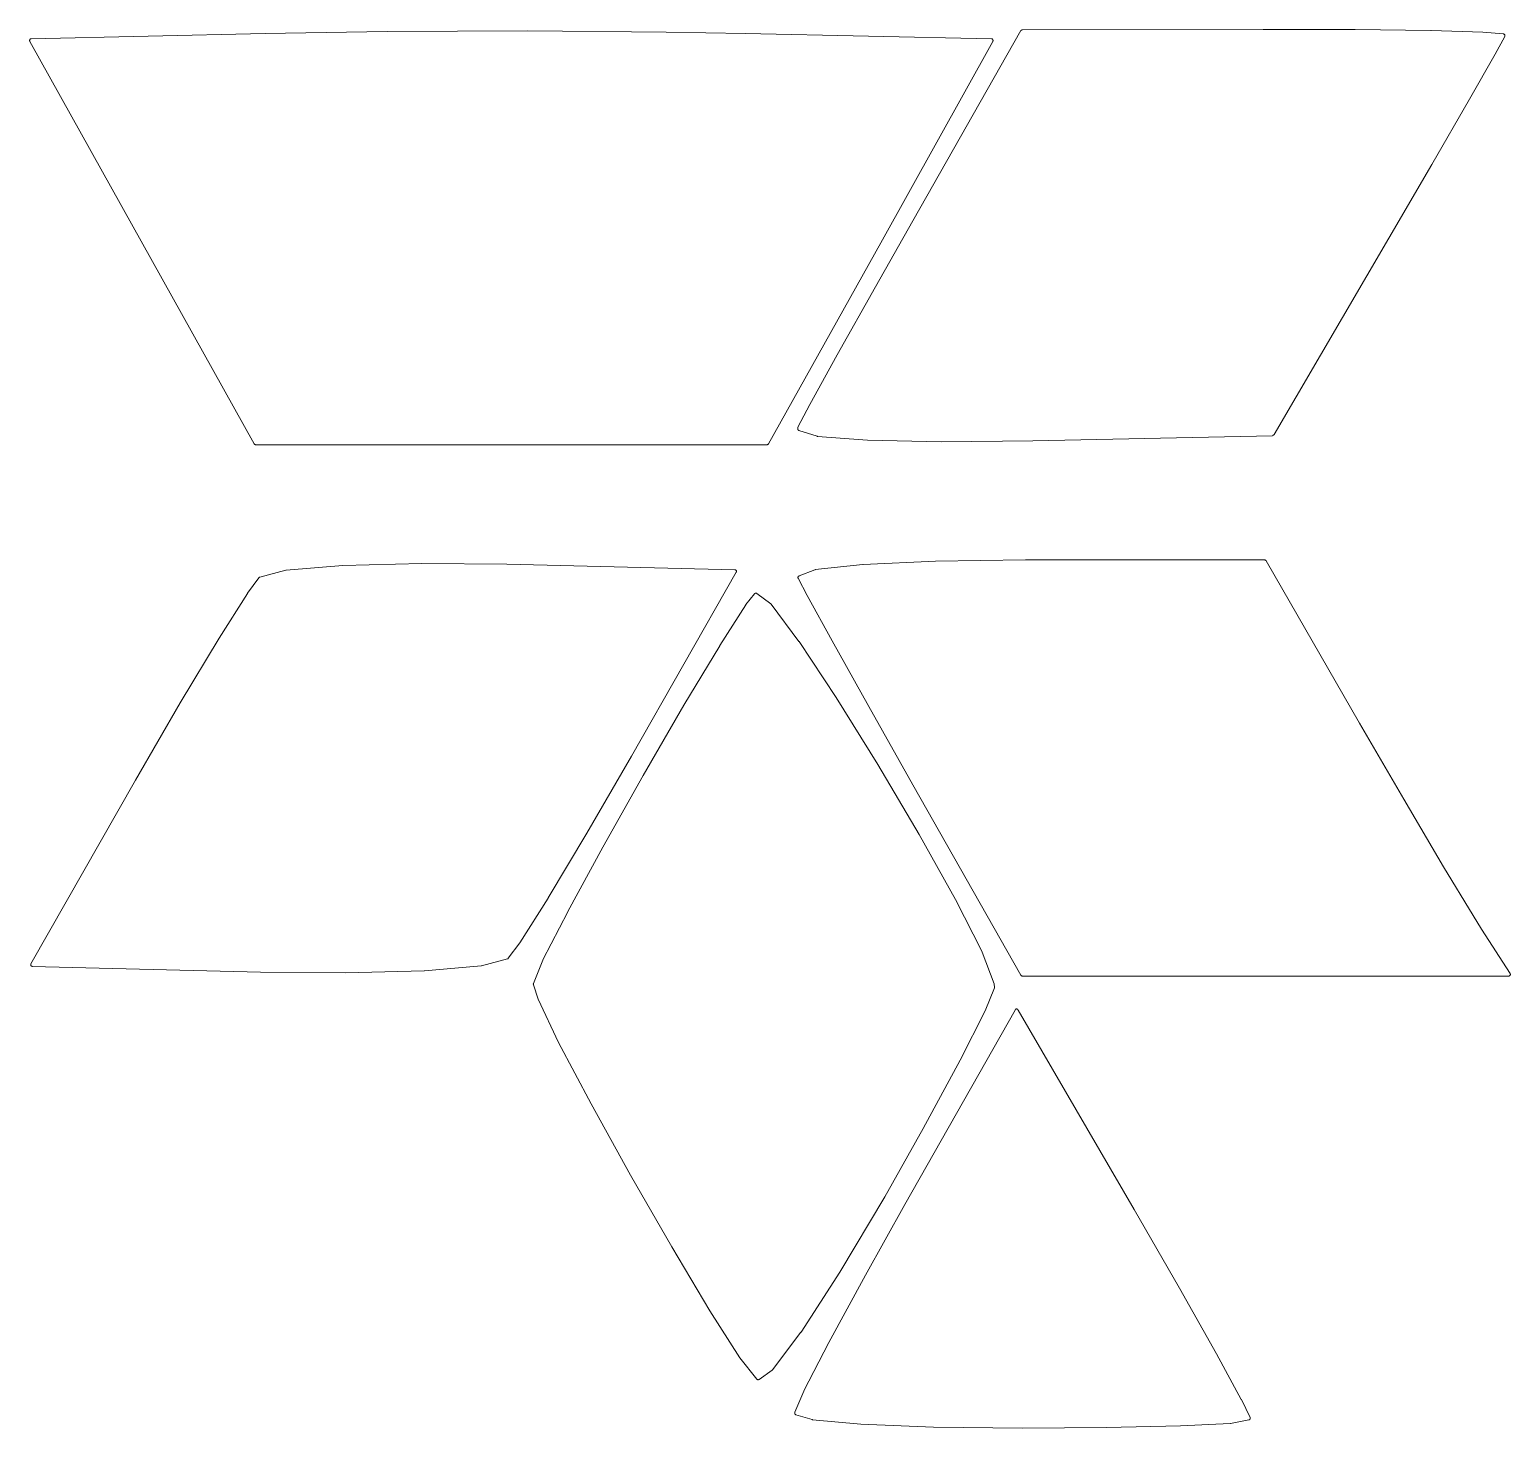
# Model space of a CAD drawing. Header units: millimetres. Extents: x -285 to 1112, y -5 to 442.
# Drawn here: x 714.12 to 726.87, y 292.72 to 304.77 of the extents above; entities that cross this region are included whole.
import ezdxf

# ---------------------------------------------------------------- set-up
doc = ezdxf.new("R2010")
doc.units = ezdxf.units.MM
doc.header["$MEASUREMENT"] = 0
doc.layers.add('Line engraving', color=1, linetype='Continuous', lineweight=0)

msp = doc.modelspace()

# ---------------------------------------------------------------- linework, layer by layer
at = {"layer": 'Line engraving', "linetype": 'Continuous'}
for p, q in [((714.13, 304.689), (716.146, 304.737)), ((716.146, 304.737), (717.196, 304.752)), ((716.146, 304.737), (716.146, 304.737)), ((716.146, 304.737), (716.146, 304.737)), ((717.196, 304.752), (718.406, 304.758)), ((717.196, 304.752), (717.196, 304.752)), ((717.196, 304.752), (717.196, 304.752)), ((718.406, 304.758), (718.406, 304.758)), ((718.406, 304.758), (718.406, 304.758)), ((718.406, 304.758), (719.598, 304.749)), ((719.598, 304.749), (719.598, 304.749)), ((719.598, 304.749), (719.599, 304.749)), ((719.599, 304.749), (720.281, 304.737)), ((720.281, 304.737), (720.281, 304.737)), ((720.281, 304.737), (720.281, 304.737)), ((720.281, 304.737), (722.401, 304.689)), ((721.724, 303.123), (722.655, 304.761)), ((722.655, 304.761), (722.655, 304.761)), ((722.655, 304.761), (722.655, 304.761)), ((722.655, 304.761), (722.657, 304.761)), ((722.657, 304.761), (722.658, 304.764)), ((722.658, 304.764), (722.659, 304.764)), ((722.659, 304.764), (722.659, 304.764)), ((722.659, 304.764), (722.661, 304.764)), ((722.661, 304.764), (722.663, 304.767)), ((722.663, 304.767), (722.663, 304.767)), ((722.663, 304.767), (722.663, 304.767)), ((722.663, 304.767), (722.665, 304.767)), ((722.665, 304.767), (722.668, 304.767)), ((722.668, 304.767), (724.742, 304.77)), ((722.668, 304.767), (722.668, 304.767)), ((722.668, 304.767), (722.668, 304.767)), ((724.742, 304.77), (724.742, 304.77)), ((724.742, 304.77), (724.742, 304.77)), ((724.742, 304.77), (725.535, 304.77)), ((725.535, 304.77), (725.535, 304.77)), ((725.535, 304.77), (725.535, 304.77)), ((725.535, 304.77), (726.186, 304.761)), ((726.186, 304.761), (726.187, 304.761)), ((726.187, 304.761), (726.187, 304.761)), ((726.187, 304.761), (726.633, 304.749)), ((726.633, 304.749), (726.633, 304.749)), ((726.633, 304.749), (726.634, 304.749)), ((726.634, 304.749), (726.81, 304.734)), ((726.81, 304.734), (726.812, 304.734)), ((726.812, 304.734), (726.814, 304.731)), ((726.814, 304.731), (726.814, 304.731)), ((726.814, 304.731), (726.815, 304.731)), ((726.815, 304.731), (726.817, 304.731)), ((726.817, 304.731), (726.819, 304.728)), ((726.819, 304.728), (726.819, 304.728)), ((726.819, 304.728), (726.819, 304.728)), ((726.819, 304.728), (726.82, 304.728)), ((726.82, 304.728), (726.822, 304.725)), ((726.822, 304.725), (726.823, 304.725)), ((726.823, 304.713), (726.822, 304.71)), ((726.823, 304.725), (726.823, 304.722)), ((726.823, 304.722), (726.824, 304.719)), ((726.824, 304.716), (726.823, 304.713)), ((726.823, 304.713), (726.823, 304.713)), ((726.823, 304.713), (726.823, 304.713)), ((726.824, 304.719), (726.824, 304.719)), ((726.824, 304.719), (726.824, 304.719)), ((726.824, 304.719), (726.824, 304.716)), ((726.824, 304.716), (726.824, 304.716)), ((714.116, 304.677), (714.117, 304.68)), ((714.116, 304.677), (714.116, 304.677)), ((714.116, 304.674), (714.116, 304.677)), ((714.116, 304.677), (714.116, 304.677)), ((714.116, 304.671), (714.116, 304.674)), ((714.116, 304.674), (714.116, 304.674)), ((714.117, 304.671), (714.116, 304.671)), ((714.116, 304.671), (714.116, 304.671)), ((714.117, 304.68), (714.118, 304.683)), ((714.118, 304.668), (714.117, 304.671)), ((714.118, 304.683), (714.118, 304.683)), ((714.118, 304.683), (714.118, 304.683)), ((714.118, 304.683), (714.119, 304.683)), ((716.051, 301.203), (714.118, 304.668)), ((714.119, 304.683), (714.121, 304.686)), ((714.121, 304.686), (714.123, 304.689)), ((714.121, 304.686), (714.121, 304.686)), ((714.121, 304.686), (714.121, 304.686)), ((714.123, 304.689), (714.125, 304.689)), ((714.125, 304.689), (714.126, 304.689)), ((714.126, 304.689), (714.126, 304.689)), ((714.126, 304.689), (714.128, 304.689)), ((714.128, 304.689), (714.13, 304.689)), ((722.413, 304.668), (721.447, 302.934)), ((722.401, 304.689), (722.403, 304.689)), ((722.403, 304.689), (722.405, 304.689)), ((722.405, 304.689), (722.405, 304.689)), ((722.405, 304.689), (722.406, 304.689)), ((722.406, 304.689), (722.407, 304.689)), ((722.407, 304.689), (722.41, 304.686)), ((722.41, 304.686), (722.41, 304.686)), ((722.41, 304.686), (722.41, 304.686)), ((722.41, 304.686), (722.411, 304.683)), ((722.411, 304.683), (722.413, 304.683)), ((722.413, 304.683), (722.413, 304.683)), ((722.413, 304.683), (722.413, 304.683)), ((722.413, 304.683), (722.414, 304.68)), ((722.414, 304.671), (722.413, 304.668)), ((722.414, 304.68), (722.415, 304.677)), ((722.415, 304.671), (722.414, 304.671)), ((722.415, 304.677), (722.415, 304.677)), ((722.415, 304.677), (722.415, 304.677)), ((722.415, 304.677), (722.415, 304.674)), ((722.415, 304.674), (722.415, 304.674)), ((722.415, 304.674), (722.415, 304.671)), ((722.415, 304.671), (722.415, 304.671)), ((726.822, 304.71), (726.739, 304.557)), ((726.739, 304.557), (726.518, 304.17)), ((726.739, 304.557), (726.739, 304.557)), ((726.739, 304.557), (726.739, 304.557)), ((726.518, 304.17), (726.194, 303.609)), ((726.518, 304.17), (726.518, 304.17)), ((726.518, 304.17), (726.518, 304.17)), ((726.194, 303.609), (725.824, 302.973)), ((726.194, 303.609), (726.194, 303.609)), ((726.194, 303.609), (726.194, 303.609)), ((721.401, 302.553), (721.724, 303.123)), ((721.724, 303.123), (721.724, 303.123)), ((721.724, 303.123), (721.724, 303.123)), ((721.447, 302.934), (720.48, 301.203)), ((725.824, 302.973), (724.835, 301.281)), ((725.824, 302.973), (725.824, 302.973)), ((725.824, 302.973), (725.824, 302.973)), ((721.072, 301.968), (721.401, 302.553)), ((721.401, 302.553), (721.401, 302.553)), ((721.401, 302.553), (721.401, 302.553)), ((720.837, 301.542), (721.072, 301.968)), ((721.072, 301.968), (721.072, 301.968)), ((721.072, 301.968), (721.072, 301.968)), ((720.734, 301.344), (720.837, 301.542)), ((720.837, 301.542), (720.837, 301.542)), ((720.837, 301.542), (720.837, 301.542)), ((720.732, 301.335), (720.733, 301.338)), ((720.732, 301.335), (720.732, 301.335)), ((720.732, 301.332), (720.732, 301.335)), ((720.732, 301.335), (720.732, 301.335)), ((720.732, 301.329), (720.732, 301.332)), ((720.733, 301.326), (720.732, 301.329)), ((720.732, 301.329), (720.732, 301.329)), ((720.732, 301.329), (720.732, 301.329)), ((720.733, 301.341), (720.734, 301.344)), ((720.733, 301.338), (720.733, 301.341)), ((720.733, 301.323), (720.733, 301.326)), ((720.733, 301.326), (720.733, 301.326)), ((720.734, 301.323), (720.733, 301.323)), ((720.735, 301.323), (720.734, 301.323)), ((720.736, 301.32), (720.735, 301.323)), ((720.737, 301.32), (720.736, 301.32)), ((720.739, 301.32), (720.737, 301.32)), ((720.737, 301.32), (720.737, 301.32)), ((720.741, 301.317), (720.739, 301.32)), ((720.742, 301.317), (720.741, 301.317)), ((720.899, 301.269), (720.742, 301.317)), ((720.742, 301.317), (720.742, 301.317)), ((720.901, 301.266), (720.899, 301.269)), ((724.822, 301.272), (722.756, 301.227)), ((724.825, 301.275), (724.822, 301.272)), ((724.827, 301.275), (724.825, 301.275)), ((724.828, 301.275), (724.827, 301.275)), ((724.827, 301.275), (724.827, 301.275)), ((724.829, 301.275), (724.828, 301.275)), ((724.832, 301.278), (724.829, 301.275)), ((724.833, 301.278), (724.832, 301.278)), ((724.832, 301.278), (724.832, 301.278)), ((724.832, 301.278), (724.832, 301.278)), ((724.835, 301.281), (724.833, 301.278)), ((716.053, 301.2), (716.051, 301.203)), ((716.051, 301.203), (716.051, 301.203)), ((716.051, 301.203), (716.051, 301.203)), ((716.054, 301.2), (716.053, 301.2)), ((716.054, 301.197), (716.054, 301.2)), ((716.054, 301.2), (716.054, 301.2)), ((716.057, 301.197), (716.054, 301.197)), ((716.059, 301.197), (716.057, 301.197)), ((716.062, 301.194), (716.059, 301.197)), ((716.059, 301.197), (716.059, 301.197)), ((716.059, 301.197), (716.059, 301.197)), ((716.064, 301.194), (716.062, 301.194)), ((720.467, 301.194), (716.064, 301.194)), ((716.064, 301.194), (716.064, 301.194)), ((716.064, 301.194), (716.064, 301.194)), ((720.469, 301.194), (720.467, 301.194)), ((720.467, 301.194), (720.467, 301.194)), ((720.467, 301.194), (720.467, 301.194)), ((720.472, 301.197), (720.469, 301.194)), ((720.474, 301.197), (720.472, 301.197)), ((720.472, 301.197), (720.472, 301.197)), ((720.472, 301.197), (720.472, 301.197)), ((720.476, 301.197), (720.474, 301.197)), ((720.477, 301.2), (720.476, 301.2)), ((720.476, 301.2), (720.476, 301.197)), ((720.478, 301.2), (720.477, 301.2)), ((720.48, 301.203), (720.478, 301.2)), ((720.48, 301.203), (720.48, 301.203)), ((720.48, 301.203), (720.48, 301.203)), ((720.903, 301.266), (720.901, 301.266)), ((721.332, 301.233), (720.903, 301.266)), ((721.333, 301.233), (721.332, 301.233)), ((721.332, 301.233), (721.332, 301.233)), ((721.971, 301.218), (721.333, 301.233)), ((722.756, 301.227), (721.971, 301.218)), ((721.971, 301.218), (721.971, 301.218)), ((721.971, 301.218), (721.971, 301.218)), ((722.756, 301.227), (722.756, 301.227)), ((722.756, 301.227), (722.756, 301.227)), ((716.325, 300.114), (716.813, 300.153)), ((716.813, 300.153), (716.814, 300.153)), ((716.814, 300.153), (717.493, 300.171)), ((716.814, 300.153), (716.814, 300.153)), ((717.493, 300.171), (717.493, 300.171)), ((717.493, 300.171), (717.494, 300.171)), ((717.494, 300.171), (718.226, 300.165)), ((718.226, 300.165), (718.226, 300.165)), ((718.226, 300.165), (718.226, 300.165)), ((718.226, 300.165), (720.19, 300.117)), ((720.883, 300.12), (721.294, 300.162)), ((721.294, 300.162), (721.295, 300.162)), ((721.295, 300.162), (721.919, 300.192)), ((721.295, 300.162), (721.295, 300.162)), ((721.919, 300.192), (721.919, 300.192)), ((721.919, 300.192), (721.92, 300.192)), ((721.92, 300.192), (722.693, 300.204)), ((722.693, 300.204), (722.693, 300.204)), ((722.693, 300.204), (722.693, 300.204)), ((722.693, 300.204), (722.724, 300.204)), ((722.724, 300.204), (724.755, 300.204)), ((724.755, 300.204), (724.755, 300.204)), ((724.755, 300.204), (724.759, 300.201)), ((724.755, 300.204), (724.755, 300.204)), ((724.759, 300.201), (724.76, 300.201)), ((724.76, 300.201), (724.76, 300.201)), ((724.76, 300.201), (724.76, 300.201)), ((724.76, 300.201), (724.762, 300.201)), ((724.762, 300.201), (724.765, 300.198)), ((724.765, 300.198), (724.765, 300.198)), ((724.765, 300.198), (724.765, 300.198)), ((724.765, 300.198), (724.766, 300.198)), ((724.766, 300.198), (724.768, 300.195)), ((724.768, 300.195), (724.768, 300.195)), ((724.768, 300.195), (724.768, 300.195)), ((724.768, 300.195), (725.572, 298.797)), ((715.993, 299.916), (716.09, 300.048)), ((716.09, 300.048), (716.092, 300.051)), ((716.092, 300.051), (716.094, 300.051)), ((716.094, 300.051), (716.096, 300.054)), ((716.094, 300.051), (716.094, 300.051)), ((716.094, 300.051), (716.094, 300.051)), ((716.096, 300.054), (716.098, 300.054)), ((716.098, 300.054), (716.322, 300.114)), ((716.322, 300.114), (716.324, 300.114)), ((716.324, 300.114), (716.325, 300.114)), ((720.203, 300.096), (719.301, 298.512)), ((720.19, 300.117), (720.193, 300.117)), ((720.193, 300.117), (720.195, 300.117)), ((720.195, 300.117), (720.195, 300.117)), ((720.195, 300.117), (720.195, 300.117)), ((720.195, 300.117), (720.197, 300.117)), ((720.197, 300.117), (720.199, 300.114)), ((720.199, 300.114), (720.199, 300.114)), ((720.199, 300.114), (720.2, 300.114)), ((720.2, 300.114), (720.201, 300.111)), ((720.201, 300.111), (720.203, 300.111)), ((720.203, 300.111), (720.203, 300.111)), ((720.203, 300.111), (720.203, 300.111)), ((720.203, 300.111), (720.204, 300.108)), ((720.204, 300.099), (720.203, 300.096)), ((720.204, 300.108), (720.205, 300.105)), ((720.205, 300.099), (720.204, 300.099)), ((720.205, 300.105), (720.205, 300.105)), ((720.205, 300.105), (720.205, 300.105)), ((720.205, 300.105), (720.205, 300.102)), ((720.205, 300.102), (720.205, 300.099)), ((720.205, 300.099), (720.205, 300.099)), ((720.205, 300.099), (720.205, 300.099)), ((720.734, 300.054), (720.735, 300.057)), ((720.734, 300.051), (720.734, 300.054)), ((720.734, 300.054), (720.734, 300.054)), ((720.734, 300.054), (720.734, 300.054)), ((720.734, 300.048), (720.734, 300.051)), ((720.735, 300.045), (720.734, 300.048)), ((720.734, 300.048), (720.734, 300.048)), ((720.734, 300.048), (720.734, 300.048)), ((720.735, 300.057), (720.736, 300.06)), ((720.736, 300.045), (720.735, 300.045)), ((720.736, 300.06), (720.736, 300.06)), ((720.736, 300.06), (720.736, 300.06)), ((720.736, 300.06), (720.738, 300.06)), ((720.812, 299.895), (720.736, 300.045)), ((720.738, 300.06), (720.739, 300.063)), ((720.739, 300.063), (720.739, 300.063)), ((720.739, 300.063), (720.74, 300.063)), ((720.74, 300.063), (720.742, 300.063)), ((720.742, 300.063), (720.744, 300.066)), ((720.744, 300.066), (720.879, 300.117)), ((720.879, 300.117), (720.881, 300.117)), ((720.881, 300.117), (720.883, 300.12)), ((715.749, 299.529), (715.992, 299.913)), ((715.992, 299.913), (715.992, 299.916)), ((715.992, 299.916), (715.993, 299.916)), ((720.286, 299.817), (720.36, 299.91)), ((720.36, 299.91), (720.361, 299.913)), ((720.361, 299.913), (720.362, 299.913)), ((720.362, 299.913), (720.363, 299.913)), ((720.363, 299.913), (720.364, 299.913)), ((720.364, 299.913), (720.365, 299.916)), ((720.365, 299.916), (720.366, 299.916)), ((720.366, 299.916), (720.367, 299.916)), ((720.367, 299.916), (720.369, 299.916)), ((720.369, 299.916), (720.37, 299.916)), ((720.37, 299.916), (720.371, 299.916)), ((720.371, 299.916), (720.373, 299.916)), ((720.373, 299.916), (720.374, 299.916)), ((720.374, 299.916), (720.375, 299.916)), ((720.375, 299.916), (720.376, 299.916)), ((720.376, 299.916), (720.378, 299.916)), ((720.378, 299.916), (720.379, 299.916)), ((720.379, 299.916), (720.38, 299.913)), ((720.38, 299.913), (720.381, 299.913)), ((720.381, 299.913), (720.5, 299.823)), ((720.813, 299.895), (720.812, 299.895)), ((721.028, 299.505), (720.813, 299.895)), ((720.813, 299.895), (720.813, 299.895)), ((720.06, 299.466), (720.286, 299.814)), ((720.286, 299.814), (720.286, 299.817)), ((720.286, 299.814), (720.286, 299.814)), ((720.5, 299.823), (720.501, 299.82)), ((720.501, 299.82), (720.503, 299.82)), ((720.503, 299.82), (720.742, 299.499)), ((715.414, 298.971), (715.748, 299.529)), ((715.748, 299.529), (715.749, 299.529)), ((715.749, 299.529), (715.749, 299.529)), ((720.742, 299.499), (720.743, 299.499)), ((720.743, 299.499), (720.743, 299.499)), ((720.743, 299.499), (721.063, 299.016)), ((721.344, 298.938), (721.028, 299.505)), ((721.028, 299.505), (721.028, 299.505)), ((721.028, 299.505), (721.028, 299.505)), ((719.75, 298.95), (720.06, 299.463)), ((720.06, 299.463), (720.06, 299.466)), ((720.06, 299.466), (720.06, 299.466)), ((721.063, 299.016), (721.063, 299.016)), ((721.063, 299.016), (721.063, 299.016)), ((721.063, 299.016), (721.421, 298.44)), ((715.028, 298.305), (715.413, 298.971)), ((715.413, 298.971), (715.413, 298.971)), ((715.413, 298.971), (715.414, 298.971)), ((719.4, 298.344), (719.75, 298.95)), ((719.75, 298.95), (719.75, 298.95)), ((719.75, 298.95), (719.75, 298.95)), ((721.724, 298.266), (721.344, 298.938)), ((721.344, 298.938), (721.344, 298.938)), ((721.344, 298.938), (721.344, 298.938)), ((725.572, 298.797), (725.572, 298.797)), ((725.572, 298.797), (725.952, 298.14)), ((719.301, 298.512), (718.916, 297.849)), ((719.301, 298.512), (719.301, 298.512)), ((719.301, 298.512), (719.301, 298.512)), ((719.053, 297.729), (719.4, 298.344)), ((719.4, 298.344), (719.4, 298.344)), ((719.4, 298.344), (719.4, 298.344)), ((721.421, 298.44), (721.421, 298.44)), ((721.421, 298.44), (721.421, 298.44)), ((721.421, 298.44), (721.777, 297.837)), ((714.127, 296.724), (715.028, 298.305)), ((715.028, 298.305), (715.028, 298.305)), ((715.028, 298.305), (715.028, 298.305)), ((722.655, 296.625), (721.724, 298.266)), ((721.724, 298.266), (721.724, 298.266)), ((721.724, 298.266), (721.724, 298.266)), ((725.952, 298.14), (725.952, 298.14)), ((725.952, 298.14), (726.295, 297.558)), ((718.916, 297.849), (718.581, 297.291)), ((718.916, 297.849), (718.916, 297.849)), ((718.916, 297.849), (718.916, 297.849)), ((721.777, 297.837), (721.777, 297.837)), ((721.777, 297.837), (721.778, 297.837)), ((721.778, 297.837), (722.091, 297.276)), ((718.751, 297.174), (719.053, 297.729)), ((719.053, 297.729), (719.053, 297.729)), ((719.053, 297.729), (719.053, 297.729)), ((726.295, 297.558), (726.295, 297.558)), ((726.295, 297.558), (726.549, 297.138)), ((718.581, 297.288), (718.338, 296.904)), ((718.581, 297.291), (718.581, 297.291)), ((718.581, 297.291), (718.581, 297.288)), ((722.091, 297.276), (722.091, 297.276)), ((722.091, 297.276), (722.091, 297.276)), ((722.091, 297.276), (722.32, 296.826)), ((718.537, 296.757), (718.751, 297.171)), ((718.751, 297.171), (718.751, 297.174)), ((718.751, 297.174), (718.751, 297.174)), ((726.549, 297.138), (726.621, 297.021)), ((726.621, 297.021), (726.868, 296.64)), ((718.337, 296.904), (718.239, 296.772)), ((718.338, 296.904), (718.337, 296.904)), ((718.337, 296.904), (718.337, 296.904)), ((722.32, 296.826), (722.32, 296.823)), ((722.32, 296.823), (722.32, 296.823)), ((722.32, 296.823), (722.424, 296.55)), ((714.125, 296.718), (714.126, 296.721)), ((714.125, 296.715), (714.125, 296.718)), ((714.125, 296.718), (714.125, 296.718)), ((714.125, 296.718), (714.125, 296.718)), ((714.126, 296.712), (714.125, 296.715)), ((714.125, 296.715), (714.125, 296.715)), ((714.125, 296.715), (714.125, 296.715)), ((714.125, 296.715), (714.125, 296.715)), ((714.126, 296.721), (714.127, 296.724)), ((714.127, 296.709), (714.126, 296.712)), ((714.128, 296.706), (714.127, 296.709)), ((714.127, 296.709), (714.127, 296.709)), ((714.127, 296.709), (714.127, 296.709)), ((714.13, 296.706), (714.128, 296.706)), ((714.132, 296.703), (714.13, 296.706)), ((714.13, 296.706), (714.13, 296.706)), ((714.13, 296.706), (714.13, 296.706)), ((714.134, 296.703), (714.132, 296.703)), ((714.135, 296.703), (714.134, 296.703)), ((714.134, 296.703), (714.134, 296.703)), ((714.137, 296.703), (714.135, 296.703)), ((714.139, 296.7), (714.137, 296.703)), ((716.104, 296.652), (714.139, 296.7)), ((718.005, 296.706), (717.516, 296.664)), ((718.006, 296.706), (718.005, 296.706)), ((718.007, 296.706), (718.006, 296.706)), ((718.231, 296.766), (718.007, 296.706)), ((718.233, 296.766), (718.231, 296.766)), ((718.235, 296.766), (718.233, 296.766)), ((718.236, 296.766), (718.235, 296.766)), ((718.237, 296.769), (718.236, 296.766)), ((718.236, 296.766), (718.236, 296.766)), ((718.239, 296.772), (718.237, 296.769)), ((718.456, 296.553), (718.537, 296.754)), ((718.537, 296.754), (718.537, 296.757)), ((718.537, 296.754), (718.537, 296.754)), ((716.836, 296.646), (716.104, 296.652)), ((716.104, 296.652), (716.104, 296.652)), ((716.104, 296.652), (716.104, 296.652)), ((717.515, 296.664), (716.836, 296.646)), ((716.836, 296.646), (716.836, 296.646)), ((716.836, 296.646), (716.836, 296.646)), ((717.516, 296.664), (717.515, 296.664)), ((717.516, 296.664), (717.516, 296.664)), ((718.454, 296.547), (718.455, 296.55)), ((718.455, 296.55), (718.456, 296.553)), ((722.424, 296.55), (722.425, 296.55)), ((722.425, 296.55), (722.425, 296.547)), ((722.657, 296.622), (722.655, 296.625)), ((722.655, 296.625), (722.655, 296.625)), ((722.655, 296.625), (722.655, 296.625)), ((722.658, 296.619), (722.657, 296.622)), ((722.659, 296.619), (722.658, 296.619)), ((722.661, 296.619), (722.659, 296.619)), ((722.659, 296.619), (722.659, 296.619)), ((722.663, 296.619), (722.661, 296.619)), ((722.665, 296.616), (722.663, 296.619)), ((722.663, 296.619), (722.663, 296.619)), ((722.663, 296.619), (722.663, 296.619)), ((722.668, 296.616), (722.665, 296.616)), ((726.856, 296.616), (722.668, 296.616)), ((722.668, 296.616), (722.668, 296.616)), ((722.668, 296.616), (722.668, 296.616)), ((726.859, 296.616), (726.856, 296.616)), ((726.856, 296.616), (726.856, 296.616)), ((726.856, 296.616), (726.856, 296.616)), ((726.861, 296.616), (726.859, 296.616)), ((726.862, 296.619), (726.861, 296.619)), ((726.861, 296.619), (726.861, 296.616)), ((726.863, 296.619), (726.862, 296.619)), ((726.865, 296.619), (726.863, 296.619)), ((726.866, 296.619), (726.865, 296.619)), ((726.867, 296.622), (726.866, 296.622)), ((726.866, 296.622), (726.866, 296.619)), ((726.869, 296.625), (726.867, 296.622)), ((726.868, 296.64), (726.868, 296.64)), ((726.868, 296.64), (726.869, 296.64)), ((726.869, 296.64), (726.869, 296.637)), ((726.869, 296.637), (726.87, 296.634)), ((726.87, 296.628), (726.869, 296.625)), ((726.869, 296.625), (726.869, 296.625)), ((726.869, 296.625), (726.869, 296.625)), ((726.87, 296.634), (726.87, 296.634)), ((726.87, 296.634), (726.871, 296.634)), ((726.871, 296.628), (726.87, 296.628)), ((726.871, 296.634), (726.871, 296.631)), ((726.871, 296.631), (726.871, 296.631)), ((726.871, 296.631), (726.871, 296.628)), ((726.871, 296.628), (726.871, 296.628)), ((718.454, 296.547), (718.454, 296.547)), ((718.455, 296.544), (718.454, 296.547)), ((718.454, 296.547), (718.454, 296.547)), ((718.455, 296.541), (718.455, 296.544)), ((718.495, 296.418), (718.455, 296.541)), ((722.426, 296.517), (722.346, 296.319)), ((722.425, 296.547), (722.428, 296.523)), ((722.427, 296.517), (722.426, 296.517)), ((722.428, 296.523), (722.427, 296.523)), ((722.427, 296.523), (722.428, 296.52)), ((722.428, 296.52), (722.427, 296.52)), ((722.427, 296.52), (722.427, 296.517)), ((722.427, 296.517), (722.427, 296.517)), ((718.672, 296.046), (718.495, 296.418)), ((718.495, 296.418), (718.495, 296.418)), ((718.495, 296.418), (718.495, 296.418)), ((721.656, 294.651), (722.604, 296.325)), ((722.346, 296.319), (722.13, 295.893)), ((722.346, 296.319), (722.346, 296.319)), ((722.346, 296.319), (722.346, 296.319)), ((722.604, 296.325), (722.606, 296.328)), ((722.604, 296.325), (722.604, 296.325)), ((722.604, 296.325), (722.604, 296.325)), ((722.606, 296.328), (722.607, 296.331)), ((722.607, 296.331), (722.607, 296.331)), ((722.607, 296.331), (722.607, 296.331)), ((722.607, 296.331), (722.61, 296.331)), ((722.61, 296.331), (722.612, 296.331)), ((722.612, 296.331), (722.615, 296.334)), ((722.612, 296.331), (722.612, 296.331)), ((722.612, 296.331), (722.612, 296.331)), ((722.615, 296.334), (722.617, 296.334)), ((722.617, 296.334), (722.617, 296.334)), ((722.617, 296.334), (722.617, 296.334)), ((722.617, 296.334), (722.62, 296.334)), ((722.62, 296.334), (722.622, 296.331)), ((722.622, 296.331), (722.622, 296.331)), ((722.622, 296.331), (722.622, 296.331)), ((722.622, 296.331), (722.624, 296.331)), ((722.624, 296.331), (722.626, 296.331)), ((722.626, 296.331), (722.626, 296.331)), ((722.626, 296.331), (722.626, 296.331)), ((722.626, 296.331), (722.628, 296.328)), ((722.628, 296.328), (722.63, 296.325)), ((722.63, 296.325), (722.63, 296.325)), ((722.63, 296.325), (722.63, 296.325)), ((722.63, 296.325), (723.629, 294.606)), ((718.952, 295.518), (718.672, 296.046)), ((718.672, 296.046), (718.672, 296.046)), ((718.672, 296.046), (718.672, 296.046)), ((722.13, 295.893), (721.813, 295.305)), ((722.13, 295.893), (722.13, 295.893)), ((722.13, 295.893), (722.13, 295.893)), ((719.291, 294.903), (718.952, 295.518)), ((718.952, 295.518), (718.952, 295.518)), ((718.952, 295.518), (718.952, 295.518)), ((721.813, 295.305), (721.482, 294.717)), ((721.813, 295.305), (721.813, 295.305)), ((721.813, 295.305), (721.813, 295.305)), ((719.647, 294.285), (719.291, 294.903)), ((719.291, 294.903), (719.291, 294.903)), ((719.291, 294.903), (719.291, 294.903)), ((721.482, 294.717), (721.096, 294.066)), ((721.316, 294.042), (721.656, 294.651)), ((721.482, 294.717), (721.482, 294.717)), ((721.482, 294.717), (721.482, 294.717)), ((721.656, 294.651), (721.656, 294.651)), ((721.656, 294.651), (721.656, 294.651)), ((723.629, 294.606), (723.629, 294.606)), ((723.629, 294.606), (723.629, 294.606)), ((723.629, 294.606), (724.02, 293.928)), ((719.975, 293.733), (719.647, 294.285)), ((719.647, 294.285), (719.647, 294.285)), ((719.647, 294.285), (719.647, 294.285)), ((721.096, 294.066), (720.761, 293.55)), ((721, 293.46), (721.315, 294.042)), ((721.096, 294.066), (721.096, 294.066)), ((721.096, 294.066), (721.096, 294.066)), ((721.315, 294.042), (721.316, 294.042)), ((721.316, 294.042), (721.316, 294.042)), ((724.02, 293.928), (724.02, 293.928)), ((724.02, 293.928), (724.02, 293.928)), ((724.02, 293.928), (724.339, 293.364)), ((720.233, 293.328), (719.975, 293.733)), ((719.975, 293.733), (719.975, 293.733)), ((719.975, 293.733), (719.975, 293.733)), ((720.76, 293.55), (720.515, 293.226)), ((720.761, 293.55), (720.76, 293.55)), ((720.76, 293.55), (720.76, 293.55)), ((720.786, 293.046), (721, 293.46)), ((721, 293.46), (721, 293.46)), ((721, 293.46), (721, 293.46)), ((724.339, 293.364), (724.339, 293.364)), ((724.339, 293.364), (724.339, 293.364)), ((724.339, 293.364), (724.553, 292.971)), ((720.234, 293.328), (720.233, 293.328)), ((720.379, 293.145), (720.234, 293.328)), ((720.234, 293.328), (720.234, 293.328)), ((720.38, 293.145), (720.379, 293.145)), ((720.379, 293.145), (720.379, 293.145)), ((720.382, 293.142), (720.38, 293.145)), ((720.383, 293.142), (720.382, 293.142)), ((720.384, 293.142), (720.383, 293.142)), ((720.385, 293.142), (720.384, 293.142)), ((720.386, 293.142), (720.385, 293.142)), ((720.388, 293.139), (720.386, 293.142)), ((720.389, 293.139), (720.388, 293.139)), ((720.388, 293.139), (720.388, 293.139)), ((720.391, 293.139), (720.389, 293.139)), ((720.393, 293.139), (720.391, 293.139)), ((720.394, 293.139), (720.393, 293.139)), ((720.395, 293.142), (720.394, 293.139)), ((720.396, 293.142), (720.395, 293.142)), ((720.398, 293.142), (720.396, 293.142)), ((720.399, 293.142), (720.398, 293.142)), ((720.398, 293.142), (720.398, 293.142)), ((720.512, 293.223), (720.399, 293.142)), ((720.513, 293.226), (720.512, 293.223)), ((720.515, 293.226), (720.513, 293.226)), ((720.707, 292.86), (720.786, 293.043)), ((720.786, 293.043), (720.786, 293.046)), ((720.786, 293.046), (720.786, 293.046)), ((720.706, 292.857), (720.707, 292.86)), ((720.706, 292.854), (720.706, 292.857)), ((720.706, 292.854), (720.706, 292.854)), ((720.706, 292.851), (720.706, 292.854)), ((720.706, 292.854), (720.706, 292.854)), ((720.706, 292.848), (720.706, 292.851)), ((720.706, 292.851), (720.706, 292.851)), ((724.553, 292.971), (724.553, 292.971)), ((724.553, 292.971), (724.554, 292.971)), ((724.554, 292.971), (724.629, 292.815)), ((720.707, 292.848), (720.706, 292.848)), ((720.706, 292.848), (720.706, 292.848)), ((720.708, 292.845), (720.707, 292.848)), ((720.709, 292.845), (720.708, 292.845)), ((720.71, 292.842), (720.709, 292.845)), ((720.709, 292.845), (720.709, 292.845)), ((720.712, 292.842), (720.71, 292.842)), ((720.715, 292.839), (720.712, 292.842)), ((720.712, 292.842), (720.712, 292.842)), ((720.712, 292.842), (720.712, 292.842)), ((720.716, 292.839), (720.715, 292.839)), ((720.857, 292.797), (720.716, 292.839)), ((720.858, 292.794), (720.857, 292.797)), ((720.86, 292.794), (720.858, 292.794)), ((721.276, 292.758), (720.86, 292.794)), ((721.901, 292.731), (721.276, 292.758)), ((721.276, 292.758), (721.276, 292.758)), ((721.276, 292.758), (721.276, 292.758)), ((722.668, 292.722), (721.901, 292.731)), ((721.901, 292.731), (721.901, 292.731)), ((721.901, 292.731), (721.901, 292.731)), ((723.392, 292.728), (722.668, 292.722)), ((723.393, 292.728), (723.392, 292.728)), ((724.028, 292.743), (723.393, 292.728)), ((723.393, 292.728), (723.393, 292.728)), ((724.458, 292.764), (724.028, 292.743)), ((724.028, 292.743), (724.028, 292.743)), ((724.028, 292.743), (724.028, 292.743)), ((724.459, 292.764), (724.458, 292.764)), ((724.46, 292.764), (724.459, 292.764)), ((724.618, 292.794), (724.46, 292.764)), ((724.619, 292.794), (724.618, 292.794)), ((724.621, 292.794), (724.619, 292.794)), ((724.619, 292.794), (724.619, 292.794)), ((724.623, 292.794), (724.621, 292.794)), ((724.624, 292.797), (724.623, 292.794)), ((724.625, 292.797), (724.624, 292.797)), ((724.624, 292.797), (724.624, 292.797)), ((724.627, 292.797), (724.625, 292.797)), ((724.628, 292.8), (724.627, 292.8)), ((724.627, 292.8), (724.627, 292.797)), ((724.629, 292.8), (724.628, 292.8)), ((724.629, 292.815), (724.629, 292.815)), ((724.629, 292.815), (724.63, 292.812)), ((724.63, 292.803), (724.629, 292.8)), ((724.63, 292.812), (724.63, 292.812)), ((724.63, 292.812), (724.63, 292.809)), ((724.63, 292.809), (724.63, 292.809)), ((724.63, 292.809), (724.63, 292.809)), ((724.63, 292.809), (724.63, 292.806)), ((724.63, 292.806), (724.63, 292.803)), ((724.63, 292.803), (724.63, 292.803)), ((724.63, 292.803), (724.63, 292.803)), ((722.668, 292.722), (722.668, 292.722)), ((722.668, 292.722), (722.668, 292.722))]:
    msp.add_line(p, q, dxfattribs=at)

doc.saveas('drawing.dxf')
